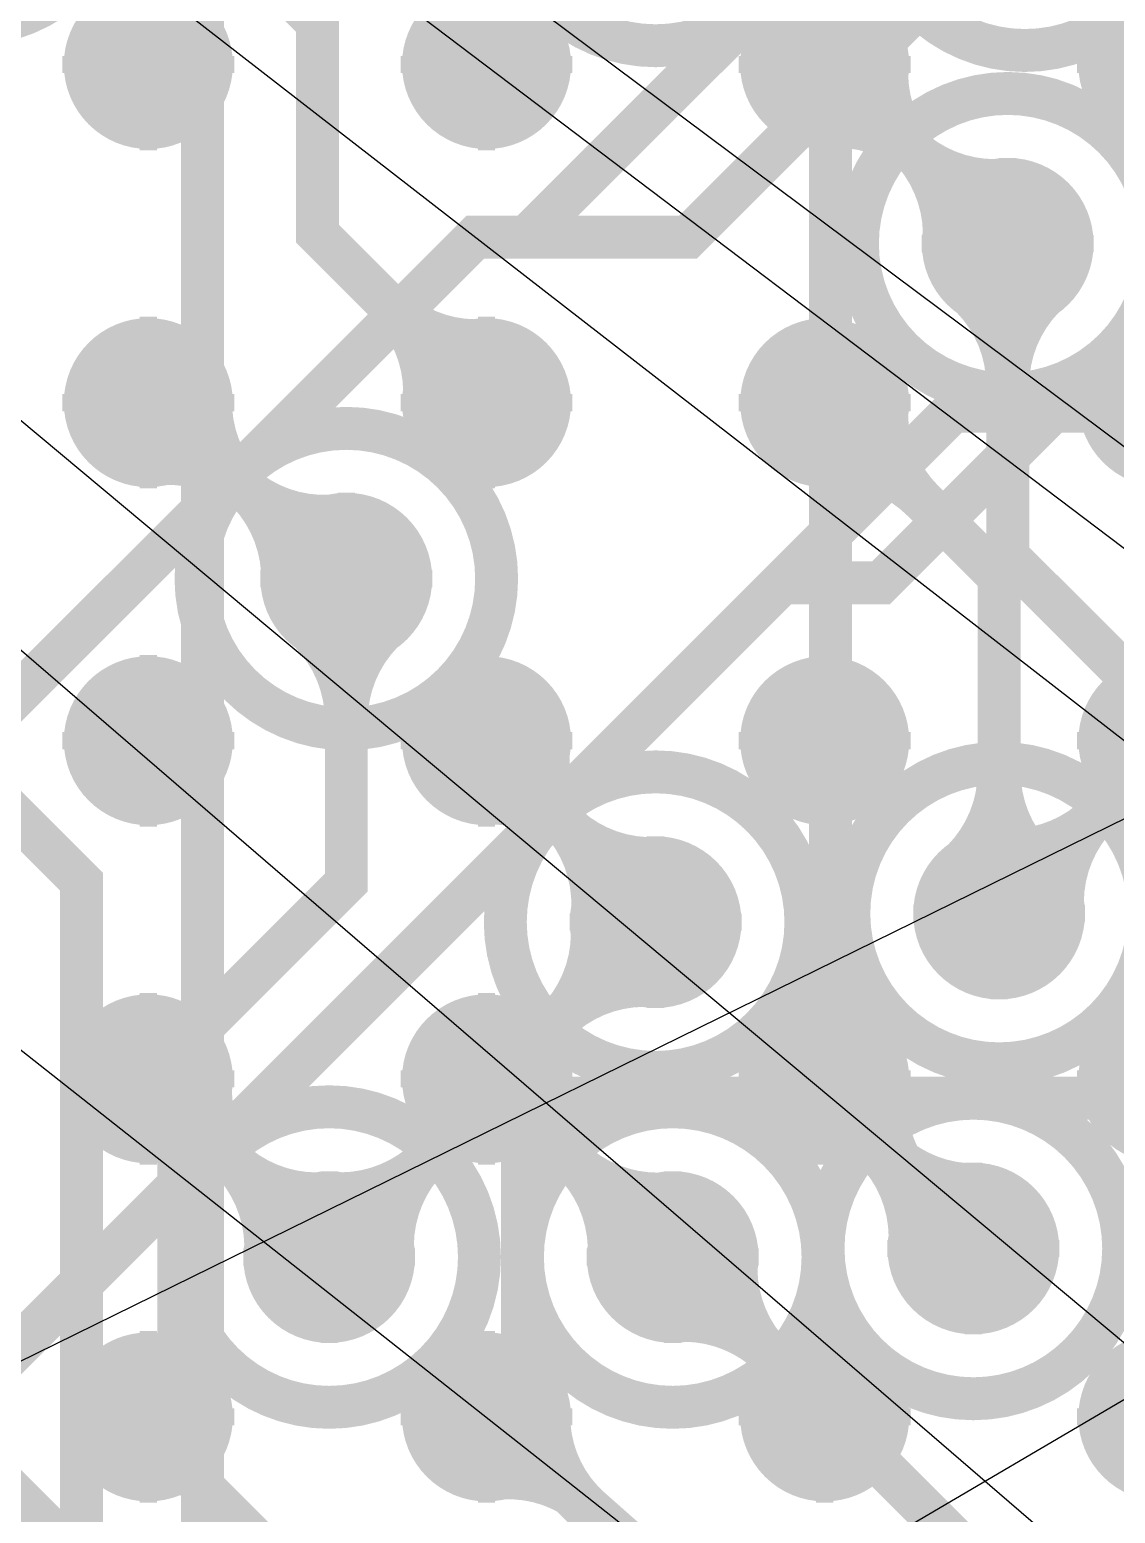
# Model space of a CAD drawing. Extents: x -4539 to 5978, y -4736 to 3041.
# Drawn here: x 1364.1 to 1490.5, y 402.2 to 574.9 of the extents above; entities that cross this region are included whole.
import ezdxf

# ---------------------------------------------------------------- set-up
doc = ezdxf.new("R2010")
doc.units = 0
for name, pattern in [('SIG_102', [2, 1, 1]), ('SIG_115', [2, 1, 1]), ('SIG_151', [2, 1, 1]), ('SIG_152', [2, 1, 1]), ('SIG_153', [2, 1, 1]), ('SIG_159', [2, 1, 1]), ('SIG_161', [2, 1, 1]), ('SIG_173', [2, 1, 1]), ('SIG_176', [2, 1, 1]), ('SIG_177', [2, 1, 1]), ('SIG_179', [2, 1, 1]), ('SIG_193', [2, 1, 1]), ('SIG_195', [2, 1, 1]), ('SIG_196', [2, 1, 1]), ('SIG_58', [2, 1, 1]), ('SIG_84', [2, 1, 1]), ('SIG_93', [2, 1, 1]), ('SIG_95', [2, 1, 1])]:
    doc.linetypes.add(name, pattern=pattern)
doc.layers.get('0').update_dxf_attribs({"color": 254, "linetype": 'CONTINUOUS'})
for name, color, linetype in [('DRIL_NPLTE_THRU_01', 16, 'CONTINUOUS'), ('DRIL_NPLTE_THRU_02', 2, 'CONTINUOUS'), ('DRIL_NPLTE_THRU_03', 34, 'CONTINUOUS'), ('DRIL_NPLTE_THRU_04', 96, 'CONTINUOUS'), ('DRIL_NPLTE_THRU_05', 6, 'CONTINUOUS'), ('DRIL_NPLTE_THRU_06', 176, 'CONTINUOUS'), ('DRIL_PLTE_THRU_01', 16, 'CONTINUOUS'), ('DRIL_PLTE_THRU_02', 2, 'CONTINUOUS'), ('DRIL_PLTE_THRU_03', 34, 'CONTINUOUS'), ('DRIL_PLTE_THRU_04', 96, 'CONTINUOUS'), ('DRIL_PLTE_THRU_05', 6, 'CONTINUOUS'), ('DRIL_PLTE_THRU_06', 176, 'CONTINUOUS'), ('DRIL_SYMBOL', 254, 'CONTINUOUS'), ('LINK_00', 254, 'CONTINUOUS'), ('PADS_BOT', 5, 'CONTINUOUS'), ('PADS_INNER', 1, 'CONTINUOUS'), ('PADS_TOP', 1, 'CONTINUOUS'), ('PART_BOT_2DLINE_00', 4, 'CONTINUOUS'), ('POUR_VOID_02', 56, 'CONTINUOUS'), ('POUR_VOID_05', 216, 'CONTINUOUS'), ('TEAR_01', 1, 'CONTINUOUS'), ('TEAR_03', 43, 'CONTINUOUS'), ('TEAR_04', 3, 'CONTINUOUS'), ('TRACE_01', 1, 'CONTINUOUS'), ('TRACE_03', 43, 'CONTINUOUS'), ('TRACE_04', 3, 'CONTINUOUS'), ('TRACE_06', 5, 'CONTINUOUS'), ('VIAPTS', 1, 'CONTINUOUS')]:
    doc.layers.add(name, color=color, linetype=linetype)

# ---------------------------------------------------------------- blocks, each defined once
blk = doc.blocks.new('POUR_VOID_617')
at = {"layer": 'POUR_VOID_02', "const_width": 5}
blk.add_lwpolyline([(-4860.5002099738, -5907, 1), (-4825.4997900262, -5907, 1)], format="xyb", close=True, dxfattribs=at)
blk = doc.blocks.new('POUR_VOID_607')
at = {"layer": 'POUR_VOID_02', "const_width": 5}
blk.add_lwpolyline([(-4816.5002099738, -5989, 1), (-4781.4997900262, -5989, 1)], format="xyb", close=True, dxfattribs=at)
blk = doc.blocks.new('POUR_VOID_606')
at = {"layer": 'POUR_VOID_02', "const_width": 5}
blk.add_lwpolyline([(-4818.5002099738, -6068, 1), (-4783.4997900262, -6068, 1)], format="xyb", close=True, dxfattribs=at)
blk = doc.blocks.new('POUR_VOID_600')
at = {"layer": 'POUR_VOID_02', "const_width": 5}
blk.add_lwpolyline([(-4780.492335958, -5909.4488188976, 1), (-4745.4919160105, -5909.4488188976, 1)], format="xyb", close=True, dxfattribs=at)
blk = doc.blocks.new('POUR_VOID_599')
at = {"layer": 'POUR_VOID_02', "const_width": 5}
blk.add_lwpolyline([(-4780.492335958, -6029, 1), (-4745.4919160105, -6029, 1)], format="xyb", close=True, dxfattribs=at)
blk = doc.blocks.new('POUR_VOID_579')
at = {"layer": 'POUR_VOID_02', "const_width": 5}
blk.add_lwpolyline([(-4702.5, -5909.9142782152, -408.3000609367), (-4702.5, -5910.0857217848, -408.3000609366)], format="xyb", close=True, dxfattribs=at)
blk = doc.blocks.new('POUR_VOID_577')
at = {"layer": 'POUR_VOID_02', "const_width": 5}
blk.add_lwpolyline([(-4739.5002099738, -5950, 1), (-4704.4997900262, -5950, 1)], format="xyb", close=True, dxfattribs=at)
blk = doc.blocks.new('POUR_VOID_576')
at = {"layer": 'POUR_VOID_02', "const_width": 5}
blk.add_lwpolyline([(-4740.5002099738, -6028, 1), (-4705.4997900262, -6028, 1)], format="xyb", close=True, dxfattribs=at)
blk = doc.blocks.new('POUR_VOID_575')
at = {"layer": 'POUR_VOID_02', "const_width": 5}
blk.add_lwpolyline([(-4743.5002099738, -6067, 1), (-4708.4997900262, -6067, 1)], format="xyb", close=True, dxfattribs=at)
blk = doc.blocks.new('POUR_VOID_574')
at = {"layer": 'POUR_VOID_02', "const_width": 5}
blk.add_lwpolyline([(-4778.5002099738, -6068, 1), (-4743.4997900262, -6068, 1)], format="xyb", close=True, dxfattribs=at)
blk = doc.blocks.new('POUR_OUTLINE_418')
for name in ['POUR_VOID_617', 'POUR_VOID_600', 'POUR_VOID_579', 'POUR_VOID_577', 'POUR_VOID_607', 'POUR_VOID_576', 'POUR_VOID_599', 'POUR_VOID_606', 'POUR_VOID_574', 'POUR_VOID_575']:
    blk.add_blockref(name, (0, 0))
blk = doc.blocks.new('POUR_HEADER_0')
blk.add_blockref('POUR_OUTLINE_418', (6185, 6485))
blk = doc.blocks.new('POUR_VOID_95')
at = {"layer": 'POUR_VOID_05', "const_width": 5}
blk.add_lwpolyline([(-4860.5002099738, -5907, 1), (-4825.4997900262, -5907, 1)], format="xyb", close=True, dxfattribs=at)
blk = doc.blocks.new('POUR_VOID_92')
at = {"layer": 'POUR_VOID_05', "const_width": 5}
blk.add_lwpolyline([(-4816.5002099738, -5989, 1), (-4781.4997900262, -5989, 1)], format="xyb", close=True, dxfattribs=at)
blk = doc.blocks.new('POUR_VOID_91')
at = {"layer": 'POUR_VOID_05', "const_width": 5}
blk.add_lwpolyline([(-4818.5002099738, -6068, 1), (-4783.4997900262, -6068, 1)], format="xyb", close=True, dxfattribs=at)
blk = doc.blocks.new('POUR_VOID_80')
at = {"layer": 'POUR_VOID_05', "const_width": 5}
blk.add_lwpolyline([(-4780.492335958, -6029, 1), (-4745.4919160105, -6029, 1)], format="xyb", close=True, dxfattribs=at)
blk = doc.blocks.new('POUR_VOID_77')
at = {"layer": 'POUR_VOID_05', "const_width": 5}
blk.add_lwpolyline([(-4702.5, -5909.9142782152, -408.3000609367), (-4702.5, -5910.0857217848, -408.3000609366)], format="xyb", close=True, dxfattribs=at)
blk = doc.blocks.new('POUR_VOID_75')
at = {"layer": 'POUR_VOID_05', "const_width": 5}
blk.add_lwpolyline([(-4739.5002099738, -5950, 1), (-4704.4997900262, -5950, 1)], format="xyb", close=True, dxfattribs=at)
blk = doc.blocks.new('POUR_VOID_74')
at = {"layer": 'POUR_VOID_05', "const_width": 5}
blk.add_lwpolyline([(-4740.5002099738, -6028, 1), (-4705.4997900262, -6028, 1)], format="xyb", close=True, dxfattribs=at)
blk = doc.blocks.new('POUR_VOID_73')
at = {"layer": 'POUR_VOID_05', "const_width": 5}
blk.add_lwpolyline([(-4743.5002099738, -6067, 1), (-4708.4997900262, -6067, 1)], format="xyb", close=True, dxfattribs=at)
blk = doc.blocks.new('POUR_VOID_72')
at = {"layer": 'POUR_VOID_05', "const_width": 5}
blk.add_lwpolyline([(-4778.5002099738, -6068, 1), (-4743.4997900262, -6068, 1)], format="xyb", close=True, dxfattribs=at)
blk = doc.blocks.new('POUR_OUTLINE_4')
for name in ['POUR_VOID_95', 'POUR_VOID_77', 'POUR_VOID_75', 'POUR_VOID_92', 'POUR_VOID_74', 'POUR_VOID_80', 'POUR_VOID_91', 'POUR_VOID_72', 'POUR_VOID_73']:
    blk.add_blockref(name, (0, 0))
blk = doc.blocks.new('POUR_HEADER_1')
blk.add_blockref('POUR_OUTLINE_4', (5333.8582677165, 5791.3385826772))
blk = doc.blocks.new('DRIL_SYMBOL_0')
at = {"layer": 'DRIL_SYMBOL', "const_width": 2}
for points in [[(0, -10), (0, 10)], [(-10, 0), (10, 0)]]:
    blk.add_lwpolyline(points, dxfattribs=at)
blk = doc.blocks.new('DRIL_HOLE_0')
blk.add_lwpolyline([(0, 0, 1), (0, 0, 1)], format="xyb", close=True)
blk.add_blockref('DRIL_SYMBOL_0', (0, 0))
blk = doc.blocks.new('PAD_2')
blk.add_lwpolyline([(0, 0, 1), (0, 0, 1)], format="xyb", close=True)
blk = doc.blocks.new('PAD_8')
at = {"const_width": 9.842519685}
blk.add_lwpolyline([(0, -4.9212598425, 1), (0, 4.9212598425, 1)], format="xyb", close=True, dxfattribs=at)
blk = doc.blocks.new('STK_TOP_10')
at = {"layer": 'DRIL_NPLTE_THRU_01'}
blk.add_blockref('DRIL_HOLE_0', (0, 0), dxfattribs=at)
at = {"layer": 'DRIL_NPLTE_THRU_02'}
blk.add_blockref('DRIL_HOLE_0', (0, 0), dxfattribs=at)
at = {"layer": 'DRIL_NPLTE_THRU_03'}
blk.add_blockref('DRIL_HOLE_0', (0, 0), dxfattribs=at)
at = {"layer": 'DRIL_NPLTE_THRU_04'}
blk.add_blockref('DRIL_HOLE_0', (0, 0), dxfattribs=at)
at = {"layer": 'DRIL_NPLTE_THRU_05'}
blk.add_blockref('DRIL_HOLE_0', (0, 0), dxfattribs=at)
at = {"layer": 'DRIL_NPLTE_THRU_06'}
blk.add_blockref('DRIL_HOLE_0', (0, 0), dxfattribs=at)
at = {"layer": 'PADS_BOT'}
blk.add_blockref('PAD_2', (0, 0), dxfattribs=at)
at = {"layer": 'PADS_INNER'}
blk.add_blockref('PAD_2', (0, 0), dxfattribs=at)
at = {"layer": 'PADS_TOP'}
blk.add_blockref('PAD_8', (0, 0), dxfattribs=at)
blk = doc.blocks.new('SYM_TOP_8')
for p in [(19.6850393701, -137.7952755906), (59.0551181102, -137.7952755906), (98.4251968504, -137.7952755906), (137.7952755906, -137.7952755906), (19.6850393701, -177.1653543307), (59.0551181102, -177.1653543307), (98.4251968504, -177.1653543307), (137.7952755906, -177.1653543307), (19.6850393701, -216.5354330709), (59.0551181102, -216.5354330709), (98.4251968504, -216.5354330709), (137.7952755906, -216.5354330709), (19.6850393701, -255.905511811), (59.0551181102, -255.905511811), (98.4251968504, -255.905511811), (137.7952755906, -255.905511811), (19.6850393701, -295.2755905512), (59.0551181102, -295.2755905512), (98.4251968504, -295.2755905512), (137.7952755906, -295.2755905512)]:
    blk.add_blockref('STK_TOP_10', p)
blk = doc.blocks.new('PART_TOP_33')
blk.add_blockref('SYM_TOP_8', (0, 0))
blk = doc.blocks.new('PART_BODY_BOT_9')
at = {"layer": 'PART_BOT_2DLINE_00', "const_width": 5}
blk.add_lwpolyline([(-338.5826771654, 265.7480314961), (-42.3228346457, 265.7480314961), (-42.3228346457, 232.5295275591), (42.3228346457, 232.5295275591), (42.3228346457, 265.7480314961), (338.5826771654, 265.7480314961), (338.5826771654, -265.7480314961), (-338.5826771654, -265.7480314961)], close=True, dxfattribs=at)
blk = doc.blocks.new('SYM_BOT_11')
blk.add_blockref('PART_BODY_BOT_9', (0, 0))
blk = doc.blocks.new('PART_BOT_39')
blk.add_blockref('SYM_BOT_11', (0, 0))
blk = doc.blocks.new('SMOOTH_5')
at = {"const_width": 2.5}
blk.add_lwpolyline([(-1.25, 0, 1), (1.25, 0, 1)], format="xyb", close=True, dxfattribs=at)
blk = doc.blocks.new('TRACE_1996')
at = {"layer": 'TRACE_04', "linetype": 'SIG_58', "const_width": 5}
blk.add_lwpolyline([(1331.5, 822.3673490814), (1331.5, 804.4458792651), (1339, 796.9458792651), (1339, 506.8731233596), (1370.1830446194, 475.6900787402), (1370.1830446194, 377.8119422572)], dxfattribs=at)
at = {"layer": 'TRACE_04'}
blk.add_blockref('SMOOTH_5', (1370.1830446194, 475.6900787402), dxfattribs=at)
blk = doc.blocks.new('TRACE_2166')
at = {"layer": 'TRACE_06', "linetype": 'SIG_84', "const_width": 5}
blk.add_lwpolyline([(1272.5, 171), (1272.5, 206.0929658793), (1293.5289238845, 227.1218897638), (1293.5289238845, 271.3874278215), (1302.6756692913, 280.5341732283), (1302.6756692913, 437.4244094488), (1416.0268503937, 550.7755905512), (1440.7755905512, 550.7755905512), (1480, 590)], dxfattribs=at)
at = {"layer": 'TRACE_06'}
for p in [(1416.0268503937, 550.7755905512), (1440.7755905512, 550.7755905512)]:
    blk.add_blockref('SMOOTH_5', p, dxfattribs=at)
blk = doc.blocks.new('TEAR_2008008000438')
at = {"const_width": 5}
for points in [[(0, -16.5, 0.1962618062), (-4.1991338583, -6.2142782152)], [(0, -16.5, 0.06772931), (-1.2387664042, -7.3969816273)], [(0, -16.5, -0.1962618062), (4.1991338583, -6.2142782152)], [(0, -16.5, -0.06772931), (1.2387664042, -7.3969816273)]]:
    blk.add_lwpolyline(points, format="xyb", dxfattribs=at)
for p in [(-4.1991338583, -6.2142782152), (-1.2387664042, -7.3969816273), (1.2387664042, -7.3969816273), (4.1991338583, -6.2142782152), (0, -16.5), (0, -16.5), (0, -16.5), (0, -16.5)]:
    blk.add_blockref('SMOOTH_5', p)
blk = doc.blocks.new('TRACE_2246')
at = {"layer": 'TRACE_04', "linetype": 'SIG_93', "const_width": 5}
blk.add_lwpolyline([(1381.5, 432), (1381.5, 456.1243832021), (1401, 475.6243832021), (1401, 511)], dxfattribs=at)
at = {"layer": 'TEAR_04'}
blk.add_blockref('TEAR_2008008000438', (1401, 511), dxfattribs=at)
at = {"layer": 'TRACE_04'}
for p in [(1401, 511), (1401, 475.6243832021), (1381.5, 456.1243832021), (1381.5, 432)]:
    blk.add_blockref('SMOOTH_5', p, dxfattribs=at)
blk = doc.blocks.new('TEAR_2008008000442')
at = {"const_width": 5}
for points in [[(12.0708136483, -10.7346456693, -0.1962614035), (7.2780314961, -0.9709973753)], [(12.0708136483, -10.7346456693, -0.0677292394), (6.2172965879, -3.9061417323)], [(12.0708136483, -10.7346456693, 0.0677292199), (4.6054593176, -5.7186089239)], [(12.0708136483, -10.7346456693, 0.1962617937), (1.8142519685, -7.114855643)]]:
    blk.add_lwpolyline(points, format="xyb", dxfattribs=at)
for p in [(7.2780314961, -0.9709973753), (6.2172965879, -3.9061417323), (4.6054593176, -5.7186089239), (1.8142519685, -7.114855643), (12.0708136483, -10.7346456693), (12.0708136483, -10.7346456693), (12.0708136483, -10.7346456693), (12.0708136483, -10.7346456693)]:
    blk.add_blockref('SMOOTH_5', p)
blk = doc.blocks.new('TEAR_2008008000443')
at = {"const_width": 5}
for points in [[(-12.3296850394, 10.9648818898, 0.196261552), (-1.853175853, 7.2674540682)], [(-12.3296850394, 10.9648818898, -0.1962614211), (-7.4341207349, 0.9918110236)], [(-12.3296850394, 10.9648818898, 0.0677291687), (-4.7042257218, 5.8412598425)], [(-12.3296850394, 10.9648818898, -0.0677291517), (-6.3506299213, 3.9899212598)]]:
    blk.add_lwpolyline(points, format="xyb", dxfattribs=at)
for p in [(-12.3296850394, 10.9648818898), (-12.3296850394, 10.9648818898), (-12.3296850394, 10.9648818898), (-12.3296850394, 10.9648818898), (-1.853175853, 7.2674540682), (-4.7042257218, 5.8412598425), (-6.3506299213, 3.9899212598), (-7.4341207349, 0.9918110236)]:
    blk.add_blockref('SMOOTH_5', p)
blk = doc.blocks.new('TRACE_730')
at = {"layer": 'TRACE_01', "linetype": 'SIG_93', "const_width": 5}
blk.add_lwpolyline([(1377.9527559055, 531.4960629921), (1401, 511)], dxfattribs=at)
at = {"layer": 'TEAR_01'}
for name, p in [('TEAR_2008008000442', (1377.9527559055, 531.4960629921)), ('TEAR_2008008000443', (1401, 511))]:
    blk.add_blockref(name, p, dxfattribs=at)
at = {"layer": 'TRACE_01'}
for p in [(1377.9527559055, 531.4960629921), (1401, 511)]:
    blk.add_blockref('SMOOTH_5', p, dxfattribs=at)
blk = doc.blocks.new('TEAR_2008008000484')
at = {"const_width": 5}
for points in [[(11.6672703412, 11.6672703412, -0.1962619447), (1.4249343832, 7.3633858268)], [(11.6672703412, 11.6672703412, -0.0677293976), (4.3545144357, 6.1064041995)], [(11.6672703412, 11.6672703412, 0.0677293976), (6.1064041995, 4.3545144357)], [(11.6672703412, 11.6672703412, 0.1962619447), (7.3633858268, 1.4249343832)]]:
    blk.add_lwpolyline(points, format="xyb", dxfattribs=at)
for p in [(11.6672703412, 11.6672703412), (11.6672703412, 11.6672703412), (11.6672703412, 11.6672703412), (11.6672703412, 11.6672703412), (1.4249343832, 7.3633858268), (4.3545144357, 6.1064041995), (6.1064041995, 4.3545144357), (7.3633858268, 1.4249343832)]:
    blk.add_blockref('SMOOTH_5', p)
blk = doc.blocks.new('TRACE_542')
at = {"layer": 'TRACE_03', "linetype": 'SIG_102', "const_width": 5}
blk.add_lwpolyline([(1399, 432), (1417.5, 450.5), (1526.2487401575, 450.5), (1536.5, 440.2487401575), (1536.5, 426.7512598425), (1546.9152230971, 416.3360367454), (1589.9723622047, 416.3360367454), (1607.9175328084, 398.3908661417), (1808.9250918635, 398.3908661417), (1818.3383989501, 388.9775590551), (1840.2720209974, 388.9775590551), (1883.9427296588, 345.3068503937), (1918.0129396325, 345.3068503937), (1940.3197900262, 323), (1993.3070866142, 323)], dxfattribs=at)
at = {"layer": 'TEAR_03'}
blk.add_blockref('TEAR_2008008000484', (1399, 432), dxfattribs=at)
at = {"layer": 'TRACE_03'}
for p in [(1417.5, 450.5), (1399, 432)]:
    blk.add_blockref('SMOOTH_5', p, dxfattribs=at)
blk = doc.blocks.new('TEAR_2008008000486')
at = {"const_width": 5}
for points in [[(11.5016010499, -11.3423884514, -0.1962612323), (7.21832021, -1.3447506562)], [(11.5016010499, -11.3423884514, -0.0677292613), (6.0077427822, -4.221312336)], [(11.5016010499, -11.3423884514, 0.0677292394), (4.3046456693, -5.94832021)], [(11.5016010499, -11.3423884514, 0.1962614211), (1.4452230971, -7.1988713911)]]:
    blk.add_lwpolyline(points, format="xyb", dxfattribs=at)
for p in [(7.21832021, -1.3447506562), (6.0077427822, -4.221312336), (4.3046456693, -5.94832021), (1.4452230971, -7.1988713911), (11.5016010499, -11.3423884514), (11.5016010499, -11.3423884514), (11.5016010499, -11.3423884514), (11.5016010499, -11.3423884514)]:
    blk.add_blockref('SMOOTH_5', p)
blk = doc.blocks.new('TEAR_2008008000487')
at = {"const_width": 5}
for points in [[(-11.7482939633, 11.5856692913, 0.1962614085), (-1.4762204724, 7.3532808399)], [(-11.7482939633, 11.5856692913, -0.196261703), (-7.3731496063, 1.3735695538)], [(-11.7482939633, 11.5856692913, 0.0677292637), (-4.3969816273, 6.0759055118)], [(-11.7482939633, 11.5856692913, -0.0677293343), (-6.1365879265, 4.3118635171)]]:
    blk.add_lwpolyline(points, format="xyb", dxfattribs=at)
for p in [(-11.7482939633, 11.5856692913), (-11.7482939633, 11.5856692913), (-11.7482939633, 11.5856692913), (-11.7482939633, 11.5856692913), (-1.4762204724, 7.3532808399), (-4.3969816273, 6.0759055118), (-6.1365879265, 4.3118635171), (-7.3731496063, 1.3735695538)]:
    blk.add_blockref('SMOOTH_5', p)
blk = doc.blocks.new('TRACE_540')
at = {"layer": 'TRACE_01', "linetype": 'SIG_102', "const_width": 5}
blk.add_lwpolyline([(1377.9527559055, 452.7559055118), (1399, 432)], dxfattribs=at)
at = {"layer": 'TEAR_01'}
for name, p in [('TEAR_2008008000486', (1377.9527559055, 452.7559055118)), ('TEAR_2008008000487', (1399, 432))]:
    blk.add_blockref(name, p, dxfattribs=at)
at = {"layer": 'TRACE_01'}
for p in [(1377.9527559055, 452.7559055118), (1399, 432)]:
    blk.add_blockref('SMOOTH_5', p, dxfattribs=at)
blk = doc.blocks.new('TEAR_2008008000549')
at = {"const_width": 5}
for points in [[(-11.6672703412, 11.6672703412, 0.1962619447), (-1.4249343832, 7.3633858268)], [(-11.6672703412, 11.6672703412, -0.1962619447), (-7.3633858268, 1.4249343832)], [(-11.6672703412, 11.6672703412, 0.0677293976), (-4.3545144357, 6.1064041995)], [(-11.6672703412, 11.6672703412, -0.0677293976), (-6.1064041995, 4.3545144357)]]:
    blk.add_lwpolyline(points, format="xyb", dxfattribs=at)
for p in [(-11.6672703412, 11.6672703412), (-11.6672703412, 11.6672703412), (-11.6672703412, 11.6672703412), (-11.6672703412, 11.6672703412), (-1.4249343832, 7.3633858268), (-4.3545144357, 6.1064041995), (-6.1064041995, 4.3545144357), (-7.3633858268, 1.4249343832)]:
    blk.add_blockref('SMOOTH_5', p)
blk = doc.blocks.new('TRACE_2422')
at = {"layer": 'TRACE_04', "linetype": 'SIG_115', "const_width": 5}
blk.add_lwpolyline([(1440.5, 1146), (1440.5, 1054), (1457.374015748, 1037.125984252), (1457.374015748, 449.625984252), (1474, 433)], dxfattribs=at)
at = {"layer": 'TEAR_04'}
blk.add_blockref('TEAR_2008008000549', (1474, 433), dxfattribs=at)
at = {"layer": 'TRACE_04'}
for p in [(1457.374015748, 449.625984252), (1474, 433)]:
    blk.add_blockref('SMOOTH_5', p, dxfattribs=at)
blk = doc.blocks.new('TEAR_2008008000551')
at = {"const_width": 5}
for points in [[(10.6443832021, -12.1504724409, -0.1962615293), (7.1011286089, -1.8672440945)], [(10.6443832021, -12.1504724409, -0.0677291785), (5.6841207349, -4.6479527559)], [(10.6443832021, -12.1504724409, 0.1962614236), (0.9167191601, -7.2850656168)], [(10.6443832021, -12.1504724409, 0.0677293173), (3.8596850394, -6.2462204724)]]:
    blk.add_lwpolyline(points, format="xyb", dxfattribs=at)
for p in [(7.1011286089, -1.8672440945), (5.6841207349, -4.6479527559), (0.9167191601, -7.2850656168), (3.8596850394, -6.2462204724), (10.6443832021, -12.1504724409), (10.6443832021, -12.1504724409), (10.6443832021, -12.1504724409), (10.6443832021, -12.1504724409)]:
    blk.add_blockref('SMOOTH_5', p)
blk = doc.blocks.new('TEAR_2008008000552')
at = {"const_width": 5}
for points in [[(-10.8726771654, 12.4110761155, 0.1962617509), (-0.9363779528, 7.441312336)], [(-10.8726771654, 12.4110761155, -0.1962615545), (-7.2534383202, 1.9072965879)], [(-10.8726771654, 12.4110761155, 0.0677291882), (-3.9424671916, 6.3802099738)], [(-10.8726771654, 12.4110761155, -0.0677292101), (-5.8060367454, 4.7476377953)]]:
    blk.add_lwpolyline(points, format="xyb", dxfattribs=at)
for p in [(-10.8726771654, 12.4110761155), (-10.8726771654, 12.4110761155), (-10.8726771654, 12.4110761155), (-10.8726771654, 12.4110761155), (-3.9424671916, 6.3802099738), (-0.9363779528, 7.441312336), (-5.8060367454, 4.7476377953), (-7.2534383202, 1.9072965879)]:
    blk.add_blockref('SMOOTH_5', p)
blk = doc.blocks.new('TRACE_858')
at = {"layer": 'TRACE_01', "linetype": 'SIG_115', "const_width": 5}
blk.add_lwpolyline([(1456.6929133858, 452.7559055118), (1474, 433)], dxfattribs=at)
at = {"layer": 'TEAR_01'}
for name, p in [('TEAR_2008008000551', (1456.6929133858, 452.7559055118)), ('TEAR_2008008000552', (1474, 433))]:
    blk.add_blockref(name, p, dxfattribs=at)
at = {"layer": 'TRACE_01'}
for p in [(1456.6929133858, 452.7559055118), (1474, 433)]:
    blk.add_blockref('SMOOTH_5', p, dxfattribs=at)
blk = doc.blocks.new('TEAR_2008008000715')
at = {"const_width": 5}
for points in [[(-11.4222834646, 11.4222834646, 0.1962616275), (-1.3950131234, 7.2087926509)], [(-11.4222834646, 11.4222834646, -0.1962616275), (-7.2087926509, 1.3950131234)], [(-11.4222834646, 11.4222834646, 0.0677292174), (-4.2630971129, 5.9781889764)], [(-11.4222834646, 11.4222834646, -0.0677292174), (-5.9781889764, 4.2630971129)]]:
    blk.add_lwpolyline(points, format="xyb", dxfattribs=at)
for p in [(-11.4222834646, 11.4222834646), (-11.4222834646, 11.4222834646), (-11.4222834646, 11.4222834646), (-11.4222834646, 11.4222834646), (-1.3950131234, 7.2087926509), (-4.2630971129, 5.9781889764), (-5.9781889764, 4.2630971129), (-7.2087926509, 1.3950131234)]:
    blk.add_blockref('SMOOTH_5', p)
blk = doc.blocks.new('TRACE_1518')
at = {"layer": 'TRACE_01', "linetype": 'SIG_151', "const_width": 5}
blk.add_lwpolyline([(1357, 593), (1357, 592.8934383202), (1380.451496063, 592.8934383202), (1397.6377952756, 575.7071391076), (1397.6377952756, 551.1811023622), (1417.3228346457, 531.4960629921)], dxfattribs=at)
at = {"layer": 'TEAR_01'}
blk.add_blockref('TEAR_2008008000715', (1417.3228346457, 531.4960629921), dxfattribs=at)
at = {"layer": 'TRACE_01'}
for p in [(1357, 593), (1357, 592.8934383202), (1380.451496063, 592.8934383202), (1397.6377952756, 575.7071391076), (1397.6377952756, 551.1811023622), (1417.3228346457, 531.4960629921)]:
    blk.add_blockref('SMOOTH_5', p, dxfattribs=at)
blk = doc.blocks.new('TEAR_2008008000721')
at = {"const_width": 5}
for points in [[(0, -16.5, 0.1962618062), (-4.1991338583, -6.2142782152)], [(0, -16.5, 0.06772931), (-1.2387664042, -7.3969816273)], [(0, -16.5, -0.1962618062), (4.1991338583, -6.2142782152)], [(0, -16.5, -0.06772931), (1.2387664042, -7.3969816273)]]:
    blk.add_lwpolyline(points, format="xyb", dxfattribs=at)
for p in [(-4.1991338583, -6.2142782152), (-1.2387664042, -7.3969816273), (1.2387664042, -7.3969816273), (4.1991338583, -6.2142782152), (0, -16.5), (0, -16.5), (0, -16.5), (0, -16.5)]:
    blk.add_blockref('SMOOTH_5', p)
blk = doc.blocks.new('TRACE_856')
at = {"layer": 'TRACE_04', "linetype": 'SIG_152', "const_width": 5}
blk.add_lwpolyline([(1478, 550), (1478, 513.6243569554), (1495, 496.6243569554), (1495, 391.9888451444), (1518.4403149606, 368.5485301837), (1536.9403149606, 363.9886089239)], dxfattribs=at)
at = {"layer": 'TEAR_04'}
blk.add_blockref('TEAR_2008008000721', (1478, 550), dxfattribs=at)
at = {"layer": 'TRACE_04'}
for p in [(1478, 550), (1478, 513.6243569554)]:
    blk.add_blockref('SMOOTH_5', p, dxfattribs=at)
blk = doc.blocks.new('TEAR_2008008000723')
at = {"const_width": 5}
for points in [[(11.5410761155, -11.3022309711, -0.1962613934), (7.2229658793, -1.3195800525)], [(11.5410761155, -11.3022309711, -0.0677292126), (6.0224146982, -4.2003674541)], [(11.5410761155, -11.3022309711, 0.0677292735), (4.3253543307, -5.9332808399)], [(11.5410761155, -11.3022309711, 0.1961313658), (1.4703149606, -7.1938057743)]]:
    blk.add_lwpolyline(points, format="xyb", dxfattribs=at)
for p in [(7.2229658793, -1.3195800525), (6.0224146982, -4.2003674541), (4.3253543307, -5.9332808399), (1.4703149606, -7.1938057743), (11.5410761155, -11.3022309711), (11.5410761155, -11.3022309711), (11.5410761155, -11.3022309711), (11.5410761155, -11.3022309711)]:
    blk.add_blockref('SMOOTH_5', p)
blk = doc.blocks.new('TEAR_2008008000724')
at = {"const_width": 5}
for points in [[(-11.7886089239, 11.5446456693, 0.1961319599), (-1.5018372703, 7.3480839895)], [(-11.7886089239, 11.5446456693, -0.1962617156), (-7.3779002625, 1.3478740157)], [(-11.7886089239, 11.5446456693, 0.0677292296), (-4.4181364829, 6.0605511811)], [(-11.7886089239, 11.5446456693, -0.0677292369), (-6.1516010499, 4.2904461942)]]:
    blk.add_lwpolyline(points, format="xyb", dxfattribs=at)
for p in [(-11.7886089239, 11.5446456693), (-11.7886089239, 11.5446456693), (-11.7886089239, 11.5446456693), (-11.7886089239, 11.5446456693), (-1.5018372703, 7.3480839895), (-4.4181364829, 6.0605511811), (-6.1516010499, 4.2904461942), (-7.3779002625, 1.3478740157)]:
    blk.add_blockref('SMOOTH_5', p)
blk = doc.blocks.new('TRACE_854')
at = {"layer": 'TRACE_01', "linetype": 'SIG_152', "const_width": 5}
blk.add_lwpolyline([(1456.6929133858, 570.8661417323), (1478, 550)], dxfattribs=at)
at = {"layer": 'TEAR_01'}
for name, p in [('TEAR_2008008000723', (1456.6929133858, 570.8661417323)), ('TEAR_2008008000724', (1478, 550))]:
    blk.add_blockref(name, p, dxfattribs=at)
at = {"layer": 'TRACE_01'}
for p in [(1456.6929133858, 570.8661417323), (1478, 550)]:
    blk.add_blockref('SMOOTH_5', p, dxfattribs=at)
blk = doc.blocks.new('TEAR_2008008000726')
at = {"const_width": 5}
for points in [[(11.6672703412, 11.6672703412, -0.1962619447), (1.4249343832, 7.3633858268)], [(11.6672703412, 11.6672703412, -0.0677293976), (4.3545144357, 6.1064041995)], [(11.6672703412, 11.6672703412, 0.0677293976), (6.1064041995, 4.3545144357)], [(11.6672703412, 11.6672703412, 0.1962619447), (7.3633858268, 1.4249343832)]]:
    blk.add_lwpolyline(points, format="xyb", dxfattribs=at)
for p in [(11.6672703412, 11.6672703412), (11.6672703412, 11.6672703412), (11.6672703412, 11.6672703412), (11.6672703412, 11.6672703412), (1.4249343832, 7.3633858268), (4.3545144357, 6.1064041995), (6.1064041995, 4.3545144357), (7.3633858268, 1.4249343832)]:
    blk.add_blockref('SMOOTH_5', p)
blk = doc.blocks.new('TRACE_726')
at = {"layer": 'TRACE_03', "linetype": 'SIG_153', "const_width": 5}
blk.add_lwpolyline([(1477, 472), (1494.5, 489.5), (1560.1306299213, 489.5), (1575.5, 474.1306299213), (1575.5, 470.7512598425), (1591.2493175853, 455.0019422572), (1614.7756167979, 455.0019422572), (1615.2775590551, 454.5), (1651.8578740157, 454.5), (1658.8578740157, 461.5), (1804.7512598425, 461.5), (1823.2893700787, 442.9618897638), (1827.9948031496, 442.9618897638), (1847.7485826772, 423.2081102362), (1902.8758005249, 423.2081102362), (1981.6396062992, 344.4443044619), (1996.6115223097, 344.4443044619), (2032.6637007874, 308.3921259843), (2032.6637007874, 275)], dxfattribs=at)
at = {"layer": 'TEAR_03'}
blk.add_blockref('TEAR_2008008000726', (1477, 472), dxfattribs=at)
at = {"layer": 'TRACE_03'}
blk.add_blockref('SMOOTH_5', (1477, 472), dxfattribs=at)
blk = doc.blocks.new('TEAR_2008008000728')
at = {"const_width": 5}
for points in [[(11.4222834646, -11.4222834646, -0.1962616275), (7.2087926509, -1.3950131234)], [(11.4222834646, -11.4222834646, -0.0677292174), (5.9781889764, -4.2630971129)], [(11.4222834646, -11.4222834646, 0.1962616275), (1.3950131234, -7.2087926509)], [(11.4222834646, -11.4222834646, 0.0677292174), (4.2630971129, -5.9781889764)]]:
    blk.add_lwpolyline(points, format="xyb", dxfattribs=at)
for p in [(7.2087926509, -1.3950131234), (5.9781889764, -4.2630971129), (1.3950131234, -7.2087926509), (4.2630971129, -5.9781889764), (11.4222834646, -11.4222834646), (11.4222834646, -11.4222834646), (11.4222834646, -11.4222834646), (11.4222834646, -11.4222834646)]:
    blk.add_blockref('SMOOTH_5', p)
blk = doc.blocks.new('TEAR_2008008000729')
at = {"const_width": 5}
for points in [[(0, 16.5, -0.1962618062), (-4.1991338583, 6.2142782152)], [(0, 16.5, -0.06772931), (-1.2387664042, 7.3969816273)], [(0, 16.5, 0.1962618062), (4.1991338583, 6.2142782152)], [(0, 16.5, 0.06772931), (1.2387664042, 7.3969816273)]]:
    blk.add_lwpolyline(points, format="xyb", dxfattribs=at)
for p in [(0, 16.5), (0, 16.5), (0, 16.5), (0, 16.5), (-4.1991338583, 6.2142782152), (-1.2387664042, 7.3969816273), (1.2387664042, 7.3969816273), (4.1991338583, 6.2142782152)]:
    blk.add_blockref('SMOOTH_5', p)
blk = doc.blocks.new('TRACE_728')
at = {"layer": 'TRACE_01', "linetype": 'SIG_153', "const_width": 5}
blk.add_lwpolyline([(1456.6929133858, 531.4960629921), (1477, 511.188976378), (1477, 472)], dxfattribs=at)
at = {"layer": 'TEAR_01'}
for name, p in [('TEAR_2008008000728', (1456.6929133858, 531.4960629921)), ('TEAR_2008008000729', (1477, 472))]:
    blk.add_blockref(name, p, dxfattribs=at)
at = {"layer": 'TRACE_01'}
for p in [(1456.6929133858, 531.4960629921), (1477, 511.188976378), (1477, 472)]:
    blk.add_blockref('SMOOTH_5', p, dxfattribs=at)
blk = doc.blocks.new('TEAR_2008008000753')
at = {"const_width": 5}
for points in [[(-11.6672703412, -11.6672703412, 0.1962619447), (-7.3633858268, -1.4249343832)], [(-11.6672703412, -11.6672703412, 0.0677293976), (-6.1064041995, -4.3545144357)], [(-11.6672703412, -11.6672703412, -0.0677293976), (-4.3545144357, -6.1064041995)], [(-11.6672703412, -11.6672703412, -0.1962619447), (-1.4249343832, -7.3633858268)]]:
    blk.add_lwpolyline(points, format="xyb", dxfattribs=at)
for p in [(-7.3633858268, -1.4249343832), (-6.1064041995, -4.3545144357), (-4.3545144357, -6.1064041995), (-1.4249343832, -7.3633858268), (-11.6672703412, -11.6672703412), (-11.6672703412, -11.6672703412), (-11.6672703412, -11.6672703412), (-11.6672703412, -11.6672703412)]:
    blk.add_blockref('SMOOTH_5', p)
blk = doc.blocks.new('TRACE_372')
at = {"layer": 'TRACE_04', "linetype": 'SIG_159', "const_width": 5}
blk.add_lwpolyline([(1421.5, 455.4921259843), (1437.0078740157, 471)], dxfattribs=at)
at = {"layer": 'TEAR_04'}
blk.add_blockref('TEAR_2008008000753', (1437.0078740157, 471), dxfattribs=at)
at = {"layer": 'TRACE_04'}
for p in [(1437.0078740157, 471), (1421.5, 455.4921259843)]:
    blk.add_blockref('SMOOTH_5', p, dxfattribs=at)
blk = doc.blocks.new('TRACE_2604')
at = {"layer": 'TRACE_04', "linetype": 'SIG_159', "const_width": 5}
blk.add_lwpolyline([(1421.5, 432), (1421.5, 409.9153543307), (1436.5354330709, 394.8799212598), (1436.5354330709, 247.3411286089), (1515.0639107612, 168.8126509186), (1541.437007874, 168.8126509186), (1543.6243569554, 171), (1574, 171)], dxfattribs=at)
at = {"layer": 'TRACE_04'}
for p in [(1421.5, 432), (1421.5, 409.9153543307)]:
    blk.add_blockref('SMOOTH_5', p, dxfattribs=at)
blk = doc.blocks.new('TEAR_2008008000757')
at = {"const_width": 5}
for points in [[(11.0121259843, -11.8182152231, -0.196261922), (7.1550656168, -1.648503937)], [(11.0121259843, -11.8182152231, -0.0677291931), (5.8240419948, -4.4713910761)], [(11.0121259843, -11.8182152231, 0.1962615394), (1.1397900262, -7.2535170604)], [(11.0121259843, -11.8182152231, 0.067729271), (4.0495013123, -6.1248818898)]]:
    blk.add_lwpolyline(points, format="xyb", dxfattribs=at)
for p in [(7.1550656168, -1.648503937), (5.8240419948, -4.4713910761), (1.1397900262, -7.2535170604), (4.0495013123, -6.1248818898), (11.0121259843, -11.8182152231), (11.0121259843, -11.8182152231), (11.0121259843, -11.8182152231), (11.0121259843, -11.8182152231)]:
    blk.add_blockref('SMOOTH_5', p)
blk = doc.blocks.new('TEAR_2008008000758')
at = {"const_width": 5}
for points in [[(-11.24832021, 12.07167979, 0.1962616602), (-1.1642257218, 7.4090813648)], [(-11.24832021, 12.07167979, -0.1962618415), (-7.3085301837, 1.6838582677)], [(-11.24832021, 12.07167979, 0.0677292783), (-4.136351706, 6.2562467192)], [(-11.24832021, 12.07167979, -0.0677293246), (-5.9489501312, 4.5672703412)]]:
    blk.add_lwpolyline(points, format="xyb", dxfattribs=at)
for p in [(-11.24832021, 12.07167979), (-11.24832021, 12.07167979), (-11.24832021, 12.07167979), (-11.24832021, 12.07167979), (-4.136351706, 6.2562467192), (-1.1642257218, 7.4090813648), (-5.9489501312, 4.5672703412), (-7.3085301837, 1.6838582677)]:
    blk.add_blockref('SMOOTH_5', p)
blk = doc.blocks.new('TRACE_370')
at = {"layer": 'TRACE_01', "linetype": 'SIG_159', "const_width": 5}
blk.add_lwpolyline([(1417.3228346457, 492.125984252), (1437.0078740157, 471)], dxfattribs=at)
at = {"layer": 'TEAR_01'}
for name, p in [('TEAR_2008008000757', (1417.3228346457, 492.125984252)), ('TEAR_2008008000758', (1437.0078740157, 471))]:
    blk.add_blockref(name, p, dxfattribs=at)
at = {"layer": 'TRACE_01'}
for p in [(1417.3228346457, 492.125984252), (1437.0078740157, 471)]:
    blk.add_blockref('SMOOTH_5', p, dxfattribs=at)
blk = doc.blocks.new('TRACE_2962')
at = {"layer": 'TRACE_03', "linetype": 'SIG_161', "const_width": 5}
blk.add_lwpolyline([(1179.8646456693, 267.0798687664), (1189.5717585302, 283.5357217848), (1225.2931496063, 319.2571128609), (1228.0769291339, 319.2571128609), (1333, 424.180183727), (1333, 467.7487401575), (1416.0268503937, 550.7755905512), (1421.981023622, 550.7755905512), (1458.5039370079, 587.298503937), (1458.5039370079, 593.2526771654), (1477.4552755906, 612.204015748), (1496.204015748, 612.204015748), (1553, 669)], dxfattribs=at)
at = {"layer": 'TRACE_03'}
for p in [(1416.0268503937, 550.7755905512), (1421.981023622, 550.7755905512)]:
    blk.add_blockref('SMOOTH_5', p, dxfattribs=at)
blk = doc.blocks.new('TEAR_2008008001023')
at = {"const_width": 5}
for points in [[(12.1018635171, -10.6996062992, -0.1962613833), (7.2808136483, -0.9498950131)], [(12.1018635171, -10.6996062992, -0.0677292637), (6.2285826772, -3.8880839895)], [(12.1018635171, -10.6996062992, 0.0677291249), (4.6220209974, -5.7052230971)], [(12.1018635171, -10.6996062992, 0.1962614639), (1.8348818898, -7.1095538058)]]:
    blk.add_lwpolyline(points, format="xyb", dxfattribs=at)
for p in [(7.2808136483, -0.9498950131), (6.2285826772, -3.8880839895), (4.6220209974, -5.7052230971), (1.8348818898, -7.1095538058), (12.1018635171, -10.6996062992), (12.1018635171, -10.6996062992), (12.1018635171, -10.6996062992), (12.1018635171, -10.6996062992)]:
    blk.add_blockref('SMOOTH_5', p)
blk = doc.blocks.new('TEAR_2008008001024')
at = {"const_width": 5}
for points in [[(-12.3614435696, 10.9290813648, 0.1962617534), (-1.8742257218, 7.2620472441)], [(-12.3614435696, 10.9290813648, -0.1962617131), (-7.4369816273, 0.9702624672)], [(-12.3614435696, 10.9290813648, 0.0677292345), (-4.7211548556, 5.8275853018)], [(-12.3614435696, 10.9290813648, -0.0677292126), (-6.3621784777, 3.971496063)]]:
    blk.add_lwpolyline(points, format="xyb", dxfattribs=at)
for p in [(-12.3614435696, 10.9290813648), (-12.3614435696, 10.9290813648), (-12.3614435696, 10.9290813648), (-12.3614435696, 10.9290813648), (-1.8742257218, 7.2620472441), (-4.7211548556, 5.8275853018), (-6.3621784777, 3.971496063), (-7.4369816273, 0.9702624672)]:
    blk.add_blockref('SMOOTH_5', p)
blk = doc.blocks.new('TRACE_690')
at = {"layer": 'TRACE_01', "linetype": 'SIG_176', "const_width": 5}
blk.add_lwpolyline([(1417.3228346457, 413.3858267717), (1454.0354330709, 380.927191601)], dxfattribs=at)
at = {"layer": 'TEAR_01'}
for name, p in [('TEAR_2008008001023', (1417.3228346457, 413.3858267717)), ('TEAR_2008008001024', (1454.0354330709, 380.927191601))]:
    blk.add_blockref(name, p, dxfattribs=at)
at = {"layer": 'TRACE_01'}
for p in [(1417.3228346457, 413.3858267717), (1454.0354330709, 380.927191601)]:
    blk.add_blockref('SMOOTH_5', p, dxfattribs=at)
blk = doc.blocks.new('TEAR_2008008001026')
at = {"const_width": 5}
for points in [[(11.6672703412, -11.6672703412, -0.1962619447), (7.3633858268, -1.4249343832)], [(11.6672703412, -11.6672703412, -0.0677293976), (6.1064041995, -4.3545144357)], [(11.6672703412, -11.6672703412, 0.1962619447), (1.4249343832, -7.3633858268)], [(11.6672703412, -11.6672703412, 0.0677293976), (4.3545144357, -6.1064041995)]]:
    blk.add_lwpolyline(points, format="xyb", dxfattribs=at)
for p in [(7.3633858268, -1.4249343832), (6.1064041995, -4.3545144357), (1.4249343832, -7.3633858268), (4.3545144357, -6.1064041995), (11.6672703412, -11.6672703412), (11.6672703412, -11.6672703412), (11.6672703412, -11.6672703412), (11.6672703412, -11.6672703412)]:
    blk.add_blockref('SMOOTH_5', p)
blk = doc.blocks.new('TRACE_430')
at = {"layer": 'TRACE_04', "linetype": 'SIG_177', "const_width": 5}
blk.add_lwpolyline([(1439, 432), (1485.2837795276, 385.7162204724), (1485.2837795276, 255.1613385827), (1552.8473490814, 187.5977690289), (1567.6995013123, 187.5977690289), (1570.8109711286, 190.7092388451), (1589.9051706037, 190.7092388451), (1605.1959317585, 206)], dxfattribs=at)
at = {"layer": 'TEAR_04'}
blk.add_blockref('TEAR_2008008001026', (1439, 432), dxfattribs=at)
at = {"layer": 'TRACE_04'}
blk.add_blockref('SMOOTH_5', (1439, 432), dxfattribs=at)
blk = doc.blocks.new('TEAR_2008008001028')
at = {"const_width": 5}
for points in [[(11.6675065617, -11.1716535433, -0.196261406), (7.2373753281, -1.2382152231)], [(11.6675065617, -11.1716535433, -0.0677290762), (6.0693175853, -4.132335958)], [(11.6675065617, -11.1716535433, 0.0677291931), (4.3918372703, -5.8842519685)], [(11.6675065617, -11.1716535433, 0.1962613405), (1.5511548556, -7.1767979003)]]:
    blk.add_lwpolyline(points, format="xyb", dxfattribs=at)
for p in [(7.2373753281, -1.2382152231), (6.0693175853, -4.132335958), (4.3918372703, -5.8842519685), (1.5511548556, -7.1767979003), (11.6675065617, -11.1716535433), (11.6675065617, -11.1716535433), (11.6675065617, -11.1716535433), (11.6675065617, -11.1716535433)]:
    blk.add_blockref('SMOOTH_5', p)
blk = doc.blocks.new('TEAR_2008008001029')
at = {"const_width": 5}
for points in [[(-11.9177690289, 11.4112598425, 0.196261411), (-1.5844356955, 7.3307349081)], [(-11.9177690289, 11.4112598425, -0.1962613732), (-7.3925984252, 1.2647769029)], [(-11.9177690289, 11.4112598425, 0.06772931), (-4.4860367454, 6.0104461942)], [(-11.9177690289, 11.4112598425, -0.0677293538), (-6.1994750656, 4.2209448819)]]:
    blk.add_lwpolyline(points, format="xyb", dxfattribs=at)
for p in [(-11.9177690289, 11.4112598425), (-11.9177690289, 11.4112598425), (-11.9177690289, 11.4112598425), (-11.9177690289, 11.4112598425), (-1.5844356955, 7.3307349081), (-4.4860367454, 6.0104461942), (-6.1994750656, 4.2209448819), (-7.3925984252, 1.2647769029)]:
    blk.add_blockref('SMOOTH_5', p)
blk = doc.blocks.new('TRACE_428')
at = {"layer": 'TRACE_01', "linetype": 'SIG_177', "const_width": 5}
blk.add_lwpolyline([(1417.3228346457, 452.7559055118), (1439, 432)], dxfattribs=at)
at = {"layer": 'TEAR_01'}
for name, p in [('TEAR_2008008001028', (1417.3228346457, 452.7559055118)), ('TEAR_2008008001029', (1439, 432))]:
    blk.add_blockref(name, p, dxfattribs=at)
at = {"layer": 'TRACE_01'}
for p in [(1417.3228346457, 452.7559055118), (1439, 432)]:
    blk.add_blockref('SMOOTH_5', p, dxfattribs=at)
blk = doc.blocks.new('TRACE_1734')
at = {"layer": 'TRACE_01', "linetype": 'SIG_179', "const_width": 5}
blk.add_lwpolyline([(1299.2125984252, 531.4960629921), (1318.8976377953, 511.811023622), (1318.8976377953, 487.2849868766), (1333.74167979, 472.4409448819), (1343.4236745407, 472.4409448819), (1358.2677165354, 457.5969028871), (1358.2677165354, 408.5448293963), (1371.1349343832, 395.6776115486), (1377.0661154856, 395.6776115486), (1394.6092388451, 378.134488189), (1394.6092388451, 365.3061154856), (1416.798503937, 343.1168503937), (1416.798503937, 299.701496063)], dxfattribs=at)
blk = doc.blocks.new('TRACE_1648')
at = {"layer": 'TRACE_03', "linetype": 'SIG_193', "const_width": 5}
blk.add_lwpolyline([(1197, 235), (1253.1790288714, 291.1790288714), (1253.1790288714, 312.0698950131), (1471.6091338583, 530.5), (1518.1243569554, 530.5), (1537.6243569554, 550), (1557, 550)], dxfattribs=at)
at = {"layer": 'TRACE_03'}
blk.add_blockref('SMOOTH_5', (1471.6091338583, 530.5), dxfattribs=at)
blk = doc.blocks.new('DRIL_SYMBOL_7')
at = {"layer": 'DRIL_SYMBOL', "const_width": 2}
for points in [[(0, -10), (0, 10)], [(-10, 0), (10, 0)]]:
    blk.add_lwpolyline(points, dxfattribs=at)
blk = doc.blocks.new('DRIL_HOLE_7')
at = {"const_width": 3.5}
blk.add_lwpolyline([(-1.75, 0, 1), (1.75, 0, 1)], format="xyb", close=True, dxfattribs=at)
blk.add_blockref('DRIL_SYMBOL_7', (0, 0))
blk = doc.blocks.new('PAD_15')
at = {"const_width": 10}
blk.add_lwpolyline([(0, -5, 1), (0, 5, 1)], format="xyb", close=True, dxfattribs=at)
blk = doc.blocks.new('STK_TOP_26')
at = {"layer": 'DRIL_PLTE_THRU_01'}
blk.add_blockref('DRIL_HOLE_7', (0, 0), dxfattribs=at)
at = {"layer": 'DRIL_PLTE_THRU_02'}
blk.add_blockref('DRIL_HOLE_7', (0, 0), dxfattribs=at)
at = {"layer": 'DRIL_PLTE_THRU_03'}
blk.add_blockref('DRIL_HOLE_7', (0, 0), dxfattribs=at)
at = {"layer": 'DRIL_PLTE_THRU_04'}
blk.add_blockref('DRIL_HOLE_7', (0, 0), dxfattribs=at)
at = {"layer": 'DRIL_PLTE_THRU_05'}
blk.add_blockref('DRIL_HOLE_7', (0, 0), dxfattribs=at)
at = {"layer": 'DRIL_PLTE_THRU_06'}
blk.add_blockref('DRIL_HOLE_7', (0, 0), dxfattribs=at)
at = {"layer": 'PADS_BOT'}
blk.add_blockref('PAD_15', (0, 0), dxfattribs=at)
at = {"layer": 'PADS_INNER'}
blk.add_blockref('PAD_15', (0, 0), dxfattribs=at)
at = {"layer": 'PADS_TOP'}
blk.add_blockref('PAD_15', (0, 0), dxfattribs=at)
blk = doc.blocks.new('SYM_TOP_2')
blk.add_blockref('STK_TOP_26', (0, 0))

msp = doc.modelspace()

# ---------------------------------------------------------------- linework, layer by layer
at = {"layer": 'LINK_00', "linetype": 'SIG_196'}
msp.add_line((1625.961496063, 248.7624146982), (166.1417322835, 1400), dxfattribs=at)
at = {"layer": 'LINK_00', "linetype": 'SIG_173'}
for p, q in [((1672.2215223097, 270.8908661417), (322.0472440945, 1400)), ((322.0472440945, 1400), (1904.578687664, 201.7855380577)), ((1748.4419685039, 170.4933333333), (322.0472440945, 1400)), ((1968.2753805774, 170.2271391076), (322.0472440945, 1400)), ((322.0472440945, 1400), (1849.8656955381, 214))]:
    msp.add_line(p, q, dxfattribs=at)
at = {"layer": 'LINK_00', "linetype": 'SIG_195'}
for p, q in [((1246.822335958, 362.7512598425), (2194.8818897638, 828.7007874016)), ((2194.8818897638, 828.7007874016), (1419.0354330709, 372.7952755906))]:
    msp.add_line(p, q, dxfattribs=at)
at = {"layer": 'TRACE_04', "linetype": 'SIG_159', "const_width": 5}
msp.add_lwpolyline([(1421.5, 455.4921259843), (1421.5, 432)], dxfattribs=at)
at = {"layer": 'TRACE_04', "linetype": 'SIG_93', "const_width": 5}
for points in [[(1381.5, 407.997480315), (1381.5, 432)], [(1381.5, 407.997480315), (1392, 397.497480315)]]:
    msp.add_lwpolyline(points, dxfattribs=at)
at = {"layer": 'TRACE_06', "linetype": 'SIG_95', "const_width": 5}
msp.add_lwpolyline([(1352.6830446194, 377.8119422572), (1352.6830446194, 411.4239107612), (1451.7591338583, 510.5), (1463.2487401575, 510.5), (1495.5, 542.7512598425), (1495.5, 569.5), (1497.5, 571.5), (1497.5, 672.2487401575), (1510.7512598425, 685.5), (1525.2487401575, 685.5), (1535.5, 675.2487401575), (1535.5, 626.7512598425), (1550.7512598425, 611.5), (1565.2487401575, 611.5), (1585.5, 631.7512598425), (1585.5, 663.0432808399)], dxfattribs=at)

# ---------------------------------------------------------------- block references
at = {"linetype": 'SIG_173'}
msp.add_blockref('POUR_HEADER_0', (15, 15), dxfattribs=at)
at = {"xscale": -1, "rotation": -270}
msp.add_blockref('PART_BOT_39', (1650, 710), dxfattribs=at)
for name, p in [('TRACE_2422', (0, 0)), ('PART_TOP_33', (1358.2677165354, 708.6614173228)), ('TRACE_1996', (0, 0)), ('TRACE_2962', (0, 0)), ('TRACE_1518', (0, 0)), ('TRACE_2166', (0, 0)), ('TRACE_854', (0, 0)), ('TRACE_1648', (0, 0)), ('TRACE_856', (0, 0)), ('TRACE_1734', (0, 0)), ('TRACE_730', (0, 0)), ('TRACE_728', (0, 0)), ('TRACE_2246', (0, 0)), ('TRACE_370', (0, 0)), ('TRACE_726', (0, 0)), ('TRACE_372', (0, 0)), ('TRACE_540', (0, 0)), ('TRACE_428', (0, 0)), ('TRACE_858', (0, 0)), ('TRACE_542', (0, 0)), ('TRACE_2604', (0, 0)), ('TRACE_430', (0, 0)), ('TRACE_690', (0, 0))]:
    msp.add_blockref(name, p)
at = {"linetype": 'SIG_195'}
msp.add_blockref('POUR_HEADER_1', (866.1417322835, 708.6614173228), dxfattribs=at)
at = {"layer": 'TRACE_04'}
for p in [(1421.5, 455.4921259843), (1381.5, 432), (1421.5, 432), (1381.5, 407.997480315), (1381.5, 407.997480315)]:
    msp.add_blockref('SMOOTH_5', p, dxfattribs=at)
at = {"layer": 'TRACE_06'}
for p in [(1451.7591338583, 510.5), (1463.2487401575, 510.5)]:
    msp.add_blockref('SMOOTH_5', p, dxfattribs=at)
at = {"layer": 'VIAPTS', "linetype": 'SIG_152'}
msp.add_blockref('SYM_TOP_2', (1478, 550), dxfattribs=at)
at = {"layer": 'VIAPTS', "linetype": 'SIG_93'}
msp.add_blockref('SYM_TOP_2', (1401, 511), dxfattribs=at)
at = {"layer": 'VIAPTS', "linetype": 'SIG_153'}
msp.add_blockref('SYM_TOP_2', (1477, 472), dxfattribs=at)
at = {"layer": 'VIAPTS', "linetype": 'SIG_159'}
msp.add_blockref('SYM_TOP_2', (1437.0078740157, 471), dxfattribs=at)
at = {"layer": 'VIAPTS', "linetype": 'SIG_102'}
msp.add_blockref('SYM_TOP_2', (1399, 432), dxfattribs=at)
at = {"layer": 'VIAPTS', "linetype": 'SIG_177'}
msp.add_blockref('SYM_TOP_2', (1439, 432), dxfattribs=at)
at = {"layer": 'VIAPTS', "linetype": 'SIG_115'}
msp.add_blockref('SYM_TOP_2', (1474, 433), dxfattribs=at)

doc.saveas('drawing.dxf')
